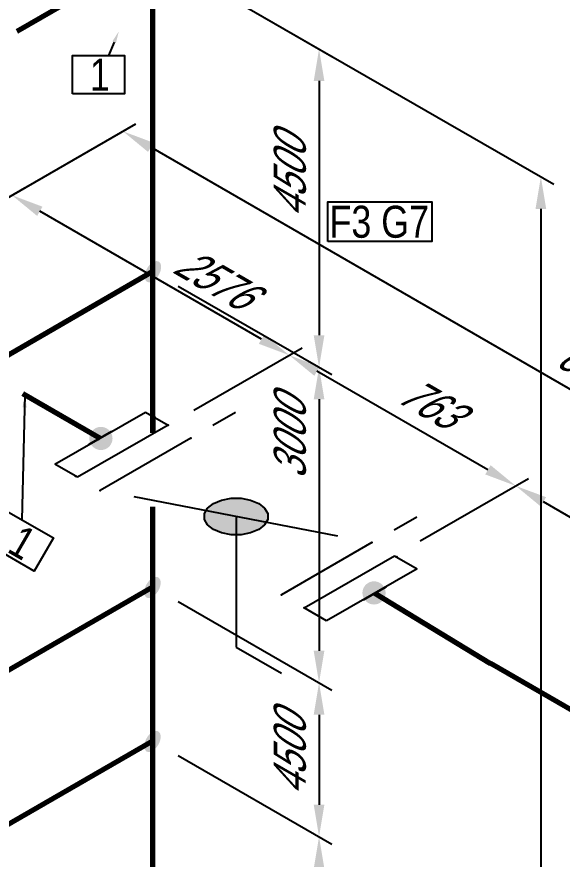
# Model space of a CAD drawing. Header units: millimetres. Extents: x 0 to 594, y 0 to 420.
# Drawn here: x 175.7 to 218.2, y 299.2 to 365 of the extents above; entities that cross this region are included whole.
import ezdxf
from ezdxf import colors
from ezdxf.entities.mleader import LeaderData, LeaderLine
from ezdxf.enums import TextEntityAlignment as Align
from ezdxf.math import Vec2, Vec3

# ---------------------------------------------------------------- set-up
doc = ezdxf.new("R2010")
doc.units = ezdxf.units.MM
doc.header["$LTSCALE"] = 0.25
for name, color, linetype in [('밸브', 4, 'Continuous'), ('용접', 1, 'Continuous'), ('주석', 7, 'Continuous'), ('치수', 1, 'Continuous')]:
    doc.layers.add(name, color=color, linetype=linetype)
doc.layers.add('파이프', color=3, linetype='Continuous', lineweight=70)
doc.styles.add('AdskIsoAnnotation', font='arial.ttf', dxfattribs={"width": 0.8, "height": 1})
doc.styles.add('AdskIsoMetric', font='arial.ttf', dxfattribs={"width": 0.8, "height": 2.5})
doc.styles.add('AdskIsoMetric30', font='arial.ttf', dxfattribs={"width": 0.8, "oblique": 30, "height": 2.5})
doc.styles.get("Standard").update_dxf_attribs({"font": 'arial.ttf'})
doc.dimstyles.new('AdskIsoMetric', dxfattribs={"dimtxt": 2.5, "dimasz": 2.5, "dimexe": 1, "dimexo": 2, "dimgap": 0.8, "dimtad": 1, "dimdec": 0, "dimrnd": 1, "dimzin": 0, "dimdsep": 46, "dimtxsty": 'AdskIsoMetric', "dimcen": 0, "dimclrt": 7, "dimadec": 0, "dimazin": 0, "dimtfac": 1, "dimtdec": 0, "dimtmove": 1, "dimatfit": 3, "dimfxl": 0, "dimfrac": 2, "dimtolj": 1, "dimtzin": 0, "dimarcsym": 0})

# ---------------------------------------------------------------- blocks, each defined once
blk = doc.blocks.new('개스킷-2-IsoLeft')
at = {"color": 0, "linetype": 'ByBlock', "lineweight": -2, "extrusion": (0, 0, -1)}
for p in [(0.1326, 0.1276), (0.221, 0.0765), (-0.2297, -0.0715), (-0.1326, -0.1276)]:
    blk.add_point(p, dxfattribs=at)
blk = doc.blocks.new('버터플라이 밸브-2-IsoLeft')
blk.add_hatch(color=256).paths.add_polyline_path([(-0.0884, 0.051), (-0.0877, 0.0513), (-0.0871, 0.0516), (-0.0865, 0.0518), (-0.0858, 0.0521), (-0.0852, 0.0524), (-0.0845, 0.0527), (-0.0839, 0.0529), (-0.0832, 0.0532), (-0.0826, 0.0535), (-0.0819, 0.0537), (-0.0813, 0.054), (-0.0806, 0.0543), (-0.08, 0.0546), (-0.0793, 0.0548), (-0.0787, 0.0551), (-0.0781, 0.0554), (-0.0774, 0.0556), (-0.0768, 0.0559), (-0.0761, 0.0562), (-0.0755, 0.0564), (-0.0748, 0.0567), (-0.0742, 0.057), (-0.0735, 0.0573), (-0.0729, 0.0575), (-0.0722, 0.0578), (-0.0716, 0.0581), (-0.071, 0.0583), (-0.0703, 0.0586), (-0.0697, 0.0589), (-0.069, 0.0592), (-0.0684, 0.0594), (-0.0677, 0.0597), (-0.0671, 0.06), (-0.0664, 0.0602), (-0.0658, 0.0605), (-0.0651, 0.0608), (-0.0645, 0.0611), (-0.0639, 0.0613), (-0.0632, 0.0616), (-0.0626, 0.0619), (-0.0619, 0.0621), (-0.0613, 0.0624), (-0.0606, 0.0627), (-0.06, 0.0629), (-0.0593, 0.0632), (-0.0587, 0.0635), (-0.058, 0.0638), (-0.0574, 0.064), (-0.0567, 0.0643), (-0.0567, 0.0643), (-0.056, 0.0644), (-0.0552, 0.0646), (-0.0545, 0.0647), (-0.0537, 0.0649), (-0.053, 0.065), (-0.0522, 0.0652), (-0.0514, 0.0653), (-0.0507, 0.0654), (-0.0499, 0.0656), (-0.0492, 0.0657), (-0.0484, 0.0659), (-0.0476, 0.066), (-0.0469, 0.0662), (-0.0461, 0.0663), (-0.0454, 0.0664), (-0.0446, 0.0666), (-0.0438, 0.0667), (-0.0431, 0.0669), (-0.0423, 0.067), (-0.0416, 0.0672), (-0.0408, 0.0673), (-0.04, 0.0674), (-0.0393, 0.0676), (-0.0385, 0.0677), (-0.0378, 0.0679), (-0.037, 0.068), (-0.0363, 0.0681), (-0.0355, 0.0683), (-0.0347, 0.0684), (-0.034, 0.0686), (-0.0332, 0.0687), (-0.0325, 0.0689), (-0.0317, 0.069), (-0.0309, 0.0691), (-0.0302, 0.0693), (-0.0294, 0.0694), (-0.0287, 0.0696), (-0.0279, 0.0697), (-0.0271, 0.0699), (-0.0264, 0.07), (-0.0256, 0.0701), (-0.0249, 0.0703), (-0.0241, 0.0704), (-0.0233, 0.0706), (-0.0226, 0.0707), (-0.0218, 0.0709), (-0.0211, 0.071), (-0.0203, 0.0711), (-0.0196, 0.0713), (-0.0196, 0.0713), (-0.0188, 0.0713), (-0.018, 0.0713), (-0.0172, 0.0713), (-0.0164, 0.0713), (-0.0156, 0.0713), (-0.0148, 0.0713), (-0.014, 0.0713), (-0.0132, 0.0713), (-0.0124, 0.0713), (-0.0116, 0.0713), (-0.0108, 0.0713), (-0.01, 0.0713), (-0.0092, 0.0713), (-0.0084, 0.0713), (-0.0076, 0.0713), (-0.0068, 0.0713), (-0.006, 0.0713), (-0.0052, 0.0713), (-0.0044, 0.0713), (-0.0036, 0.0713), (-0.0028, 0.0713), (-0.002, 0.0713), (-0.0012, 0.0713), (-0.0004, 0.0713), (0.0004, 0.0713), (0.0012, 0.0713), (0.002, 0.0713), (0.0028, 0.0713), (0.0036, 0.0713), (0.0044, 0.0713), (0.0052, 0.0713), (0.006, 0.0713), (0.0068, 0.0713), (0.0076, 0.0713), (0.0084, 0.0713), (0.0092, 0.0713), (0.01, 0.0713), (0.0108, 0.0713), (0.0116, 0.0713), (0.0124, 0.0713), (0.0132, 0.0713), (0.014, 0.0713), (0.0148, 0.0713), (0.0156, 0.0713), (0.0164, 0.0713), (0.0172, 0.0713), (0.018, 0.0713), (0.0188, 0.0713), (0.0196, 0.0713), (0.0196, 0.0713), (0.0203, 0.0711), (0.0211, 0.071), (0.0218, 0.0709), (0.0226, 0.0707), (0.0233, 0.0706), (0.0241, 0.0704), (0.0249, 0.0703), (0.0256, 0.0701), (0.0264, 0.07), (0.0271, 0.0699), (0.0279, 0.0697), (0.0287, 0.0696), (0.0294, 0.0694), (0.0302, 0.0693), (0.0309, 0.0691), (0.0317, 0.069), (0.0325, 0.0689), (0.0332, 0.0687), (0.034, 0.0686), (0.0347, 0.0684), (0.0355, 0.0683), (0.0363, 0.0681), (0.037, 0.068), (0.0378, 0.0679), (0.0385, 0.0677), (0.0393, 0.0676), (0.04, 0.0674), (0.0408, 0.0673), (0.0416, 0.0672), (0.0423, 0.067), (0.0431, 0.0669), (0.0438, 0.0667), (0.0446, 0.0666), (0.0454, 0.0664), (0.0461, 0.0663), (0.0469, 0.0662), (0.0476, 0.066), (0.0484, 0.0659), (0.0492, 0.0657), (0.0499, 0.0656), (0.0507, 0.0654), (0.0514, 0.0653), (0.0522, 0.0652), (0.053, 0.065), (0.0537, 0.0649), (0.0545, 0.0647), (0.0552, 0.0646), (0.056, 0.0644), (0.0567, 0.0643), (0.0567, 0.0643), (0.0574, 0.064), (0.058, 0.0638), (0.0587, 0.0635), (0.0593, 0.0632), (0.06, 0.0629), (0.0606, 0.0627), (0.0613, 0.0624), (0.0619, 0.0621), (0.0626, 0.0619), (0.0632, 0.0616), (0.0639, 0.0613), (0.0645, 0.0611), (0.0651, 0.0608), (0.0658, 0.0605), (0.0664, 0.0602), (0.0671, 0.06), (0.0677, 0.0597), (0.0684, 0.0594), (0.069, 0.0592), (0.0697, 0.0589), (0.0703, 0.0586), (0.071, 0.0583), (0.0716, 0.0581), (0.0722, 0.0578), (0.0729, 0.0575), (0.0735, 0.0573), (0.0742, 0.057), (0.0748, 0.0567), (0.0755, 0.0564), (0.0761, 0.0562), (0.0768, 0.0559), (0.0774, 0.0556), (0.0781, 0.0554), (0.0787, 0.0551), (0.0793, 0.0548), (0.08, 0.0546), (0.0806, 0.0543), (0.0813, 0.054), (0.0819, 0.0537), (0.0826, 0.0535), (0.0832, 0.0532), (0.0839, 0.0529), (0.0845, 0.0527), (0.0852, 0.0524), (0.0858, 0.0521), (0.0865, 0.0518), (0.0871, 0.0516), (0.0877, 0.0513), (0.0884, 0.051), (0.0884, 0.051), (0.0889, 0.0507), (0.0893, 0.0503), (0.0898, 0.0499), (0.0903, 0.0495), (0.0907, 0.0492), (0.0912, 0.0488), (0.0917, 0.0484), (0.0921, 0.048), (0.0926, 0.0477), (0.0931, 0.0473), (0.0935, 0.0469), (0.094, 0.0466), (0.0945, 0.0462), (0.095, 0.0458), (0.0954, 0.0454), (0.0959, 0.0451), (0.0964, 0.0447), (0.0968, 0.0443), (0.0973, 0.0439), (0.0978, 0.0436), (0.0982, 0.0432), (0.0987, 0.0428), (0.0992, 0.0425), (0.0996, 0.0421), (0.1001, 0.0417), (0.1006, 0.0413), (0.1011, 0.041), (0.1015, 0.0406), (0.102, 0.0402), (0.1025, 0.0398), (0.1029, 0.0395), (0.1034, 0.0391), (0.1039, 0.0387), (0.1043, 0.0384), (0.1048, 0.038), (0.1053, 0.0376), (0.1057, 0.0372), (0.1062, 0.0369), (0.1067, 0.0365), (0.1072, 0.0361), (0.1076, 0.0357), (0.1081, 0.0354), (0.1086, 0.035), (0.109, 0.0346), (0.1095, 0.0343), (0.11, 0.0339), (0.1104, 0.0335), (0.1109, 0.0331), (0.1114, 0.0328), (0.1114, 0.0328), (0.1116, 0.0323), (0.1119, 0.0319), (0.1121, 0.0314), (0.1124, 0.031), (0.1126, 0.0306), (0.1129, 0.0301), (0.1131, 0.0297), (0.1133, 0.0293), (0.1136, 0.0288), (0.1138, 0.0284), (0.1141, 0.0279), (0.1143, 0.0275), (0.1146, 0.0271), (0.1148, 0.0266), (0.1151, 0.0262), (0.1153, 0.0258), (0.1156, 0.0253), (0.1158, 0.0249), (0.1161, 0.0244), (0.1163, 0.024), (0.1166, 0.0236), (0.1168, 0.0231), (0.117, 0.0227), (0.1173, 0.0222), (0.1175, 0.0218), (0.1178, 0.0214), (0.118, 0.0209), (0.1183, 0.0205), (0.1185, 0.0201), (0.1188, 0.0196), (0.119, 0.0192), (0.1193, 0.0187), (0.1195, 0.0183), (0.1198, 0.0179), (0.12, 0.0174), (0.1203, 0.017), (0.1205, 0.0165), (0.1207, 0.0161), (0.121, 0.0157), (0.1212, 0.0152), (0.1215, 0.0148), (0.1217, 0.0144), (0.122, 0.0139), (0.1222, 0.0135), (0.1225, 0.013), (0.1227, 0.0126), (0.123, 0.0122), (0.1232, 0.0117), (0.1235, 0.0113), (0.1235, 0.0113), (0.1235, 0.0108), (0.1235, 0.0104), (0.1235, 0.0099), (0.1235, 0.0094), (0.1235, 0.009), (0.1235, 0.0085), (0.1235, 0.0081), (0.1235, 0.0076), (0.1235, 0.0071), (0.1235, 0.0067), (0.1235, 0.0062), (0.1235, 0.0058), (0.1235, 0.0053), (0.1235, 0.0048), (0.1235, 0.0044), (0.1235, 0.0039), (0.1235, 0.0035), (0.1235, 0.003), (0.1235, 0.0025), (0.1235, 0.0021), (0.1235, 0.0016), (0.1235, 0.0012), (0.1235, 0.0007), (0.1235, 0.0002), (0.1235, -0.0002), (0.1235, -0.0007), (0.1235, -0.0012), (0.1235, -0.0016), (0.1235, -0.0021), (0.1235, -0.0025), (0.1235, -0.003), (0.1235, -0.0035), (0.1235, -0.0039), (0.1235, -0.0044), (0.1235, -0.0048), (0.1235, -0.0053), (0.1235, -0.0058), (0.1235, -0.0062), (0.1235, -0.0067), (0.1235, -0.0071), (0.1235, -0.0076), (0.1235, -0.0081), (0.1235, -0.0085), (0.1235, -0.009), (0.1235, -0.0094), (0.1235, -0.0099), (0.1235, -0.0104), (0.1235, -0.0108), (0.1235, -0.0113), (0.1235, -0.0113), (0.1232, -0.0117), (0.123, -0.0122), (0.1227, -0.0126), (0.1225, -0.013), (0.1222, -0.0135), (0.122, -0.0139), (0.1217, -0.0144), (0.1215, -0.0148), (0.1212, -0.0152), (0.121, -0.0157), (0.1207, -0.0161), (0.1205, -0.0165), (0.1203, -0.017), (0.12, -0.0174), (0.1198, -0.0179), (0.1195, -0.0183), (0.1193, -0.0187), (0.119, -0.0192), (0.1188, -0.0196), (0.1185, -0.0201), (0.1183, -0.0205), (0.118, -0.0209), (0.1178, -0.0214), (0.1175, -0.0218), (0.1173, -0.0222), (0.117, -0.0227), (0.1168, -0.0231), (0.1166, -0.0236), (0.1163, -0.024), (0.1161, -0.0244), (0.1158, -0.0249), (0.1156, -0.0253), (0.1153, -0.0258), (0.1151, -0.0262), (0.1148, -0.0266), (0.1146, -0.0271), (0.1143, -0.0275), (0.1141, -0.0279), (0.1138, -0.0284), (0.1136, -0.0288), (0.1133, -0.0293), (0.1131, -0.0297), (0.1129, -0.0301), (0.1126, -0.0306), (0.1124, -0.031), (0.1121, -0.0314), (0.1119, -0.0319), (0.1116, -0.0323), (0.1114, -0.0328), (0.1114, -0.0328), (0.1109, -0.0331), (0.1104, -0.0335), (0.11, -0.0339), (0.1095, -0.0343), (0.109, -0.0346), (0.1086, -0.035), (0.1081, -0.0354), (0.1076, -0.0357), (0.1072, -0.0361), (0.1067, -0.0365), (0.1062, -0.0369), (0.1057, -0.0372), (0.1053, -0.0376), (0.1048, -0.038), (0.1043, -0.0384), (0.1039, -0.0387), (0.1034, -0.0391), (0.1029, -0.0395), (0.1025, -0.0398), (0.102, -0.0402), (0.1015, -0.0406), (0.1011, -0.041), (0.1006, -0.0413), (0.1001, -0.0417), (0.0996, -0.0421), (0.0992, -0.0425), (0.0987, -0.0428), (0.0982, -0.0432), (0.0978, -0.0436), (0.0973, -0.0439), (0.0968, -0.0443), (0.0964, -0.0447), (0.0959, -0.0451), (0.0954, -0.0454), (0.095, -0.0458), (0.0945, -0.0462), (0.094, -0.0466), (0.0935, -0.0469), (0.0931, -0.0473), (0.0926, -0.0477), (0.0921, -0.048), (0.0917, -0.0484), (0.0912, -0.0488), (0.0907, -0.0492), (0.0903, -0.0495), (0.0898, -0.0499), (0.0893, -0.0503), (0.0889, -0.0507), (0.0884, -0.051), (0.0884, -0.051), (0.0877, -0.0513), (0.0871, -0.0516), (0.0865, -0.0518), (0.0858, -0.0521), (0.0852, -0.0524), (0.0845, -0.0527), (0.0839, -0.0529), (0.0832, -0.0532), (0.0826, -0.0535), (0.0819, -0.0537), (0.0813, -0.054), (0.0806, -0.0543), (0.08, -0.0546), (0.0793, -0.0548), (0.0787, -0.0551), (0.0781, -0.0554), (0.0774, -0.0556), (0.0768, -0.0559), (0.0761, -0.0562), (0.0755, -0.0564), (0.0748, -0.0567), (0.0742, -0.057), (0.0735, -0.0573), (0.0729, -0.0575), (0.0722, -0.0578), (0.0716, -0.0581), (0.071, -0.0583), (0.0703, -0.0586), (0.0697, -0.0589), (0.069, -0.0592), (0.0684, -0.0594), (0.0677, -0.0597), (0.0671, -0.06), (0.0664, -0.0602), (0.0658, -0.0605), (0.0651, -0.0608), (0.0645, -0.0611), (0.0639, -0.0613), (0.0632, -0.0616), (0.0626, -0.0619), (0.0619, -0.0621), (0.0613, -0.0624), (0.0606, -0.0627), (0.06, -0.0629), (0.0593, -0.0632), (0.0587, -0.0635), (0.058, -0.0638), (0.0574, -0.064), (0.0567, -0.0643), (0.0567, -0.0643), (0.056, -0.0644), (0.0552, -0.0646), (0.0545, -0.0647), (0.0537, -0.0649), (0.053, -0.065), (0.0522, -0.0652), (0.0514, -0.0653), (0.0507, -0.0654), (0.0499, -0.0656), (0.0492, -0.0657), (0.0484, -0.0659), (0.0476, -0.066), (0.0469, -0.0662), (0.0461, -0.0663), (0.0454, -0.0664), (0.0446, -0.0666), (0.0438, -0.0667), (0.0431, -0.0669), (0.0423, -0.067), (0.0416, -0.0672), (0.0408, -0.0673), (0.04, -0.0674), (0.0393, -0.0676), (0.0385, -0.0677), (0.0378, -0.0679), (0.037, -0.068), (0.0363, -0.0681), (0.0355, -0.0683), (0.0347, -0.0684), (0.034, -0.0686), (0.0332, -0.0687), (0.0325, -0.0689), (0.0317, -0.069), (0.0309, -0.0691), (0.0302, -0.0693), (0.0294, -0.0694), (0.0287, -0.0696), (0.0279, -0.0697), (0.0271, -0.0699), (0.0264, -0.07), (0.0256, -0.0701), (0.0249, -0.0703), (0.0241, -0.0704), (0.0233, -0.0706), (0.0226, -0.0707), (0.0218, -0.0709), (0.0211, -0.071), (0.0203, -0.0711), (0.0196, -0.0713), (0.0196, -0.0713), (0.0188, -0.0713), (0.018, -0.0713), (0.0172, -0.0713), (0.0164, -0.0713), (0.0156, -0.0713), (0.0148, -0.0713), (0.014, -0.0713), (0.0132, -0.0713), (0.0124, -0.0713), (0.0116, -0.0713), (0.0108, -0.0713), (0.01, -0.0713), (0.0092, -0.0713), (0.0084, -0.0713), (0.0076, -0.0713), (0.0068, -0.0713), (0.006, -0.0713), (0.0052, -0.0713), (0.0044, -0.0713), (0.0036, -0.0713), (0.0028, -0.0713), (0.002, -0.0713), (0.0012, -0.0713), (0.0004, -0.0713), (-0.0004, -0.0713), (-0.0012, -0.0713), (-0.002, -0.0713), (-0.0028, -0.0713), (-0.0036, -0.0713), (-0.0044, -0.0713), (-0.0052, -0.0713), (-0.006, -0.0713), (-0.0068, -0.0713), (-0.0076, -0.0713), (-0.0084, -0.0713), (-0.0092, -0.0713), (-0.01, -0.0713), (-0.0108, -0.0713), (-0.0116, -0.0713), (-0.0124, -0.0713), (-0.0132, -0.0713), (-0.014, -0.0713), (-0.0148, -0.0713), (-0.0156, -0.0713), (-0.0164, -0.0713), (-0.0172, -0.0713), (-0.018, -0.0713), (-0.0188, -0.0713), (-0.0196, -0.0713), (-0.0196, -0.0713), (-0.0203, -0.0711), (-0.0211, -0.071), (-0.0218, -0.0709), (-0.0226, -0.0707), (-0.0233, -0.0706), (-0.0241, -0.0704), (-0.0249, -0.0703), (-0.0256, -0.0701), (-0.0264, -0.07), (-0.0271, -0.0699), (-0.0279, -0.0697), (-0.0287, -0.0696), (-0.0294, -0.0694), (-0.0302, -0.0693), (-0.0309, -0.0691), (-0.0317, -0.069), (-0.0325, -0.0689), (-0.0332, -0.0687), (-0.034, -0.0686), (-0.0347, -0.0684), (-0.0355, -0.0683), (-0.0363, -0.0681), (-0.037, -0.068), (-0.0378, -0.0679), (-0.0385, -0.0677), (-0.0393, -0.0676), (-0.04, -0.0674), (-0.0408, -0.0673), (-0.0416, -0.0672), (-0.0423, -0.067), (-0.0431, -0.0669), (-0.0438, -0.0667), (-0.0446, -0.0666), (-0.0454, -0.0664), (-0.0461, -0.0663), (-0.0469, -0.0662), (-0.0476, -0.066), (-0.0484, -0.0659), (-0.0492, -0.0657), (-0.0499, -0.0656), (-0.0507, -0.0654), (-0.0514, -0.0653), (-0.0522, -0.0652), (-0.053, -0.065), (-0.0537, -0.0649), (-0.0545, -0.0647), (-0.0552, -0.0646), (-0.056, -0.0644), (-0.0567, -0.0643), (-0.0567, -0.0643), (-0.0574, -0.064), (-0.058, -0.0638), (-0.0587, -0.0635), (-0.0593, -0.0632), (-0.06, -0.0629), (-0.0606, -0.0627), (-0.0613, -0.0624), (-0.0619, -0.0621), (-0.0626, -0.0619), (-0.0632, -0.0616), (-0.0639, -0.0613), (-0.0645, -0.0611), (-0.0651, -0.0608), (-0.0658, -0.0605), (-0.0664, -0.0602), (-0.0671, -0.06), (-0.0677, -0.0597), (-0.0684, -0.0594), (-0.069, -0.0592), (-0.0697, -0.0589), (-0.0703, -0.0586), (-0.071, -0.0583), (-0.0716, -0.0581), (-0.0722, -0.0578), (-0.0729, -0.0575), (-0.0735, -0.0573), (-0.0742, -0.057), (-0.0748, -0.0567), (-0.0755, -0.0564), (-0.0761, -0.0562), (-0.0768, -0.0559), (-0.0774, -0.0556), (-0.0781, -0.0554), (-0.0787, -0.0551), (-0.0793, -0.0548), (-0.08, -0.0546), (-0.0806, -0.0543), (-0.0813, -0.054), (-0.0819, -0.0537), (-0.0826, -0.0535), (-0.0832, -0.0532), (-0.0839, -0.0529), (-0.0845, -0.0527), (-0.0852, -0.0524), (-0.0858, -0.0521), (-0.0865, -0.0518), (-0.0871, -0.0516), (-0.0877, -0.0513), (-0.0884, -0.051), (-0.0884, -0.051), (-0.0889, -0.0507), (-0.0893, -0.0503), (-0.0898, -0.0499), (-0.0903, -0.0495), (-0.0907, -0.0492), (-0.0912, -0.0488), (-0.0917, -0.0484), (-0.0921, -0.048), (-0.0926, -0.0477), (-0.0931, -0.0473), (-0.0935, -0.0469), (-0.094, -0.0466), (-0.0945, -0.0462), (-0.095, -0.0458), (-0.0954, -0.0454), (-0.0959, -0.0451), (-0.0964, -0.0447), (-0.0968, -0.0443), (-0.0973, -0.0439), (-0.0978, -0.0436), (-0.0982, -0.0432), (-0.0987, -0.0428), (-0.0992, -0.0425), (-0.0996, -0.0421), (-0.1001, -0.0417), (-0.1006, -0.0413), (-0.1011, -0.041), (-0.1015, -0.0406), (-0.102, -0.0402), (-0.1025, -0.0398), (-0.1029, -0.0395), (-0.1034, -0.0391), (-0.1039, -0.0387), (-0.1043, -0.0384), (-0.1048, -0.038), (-0.1053, -0.0376), (-0.1057, -0.0372), (-0.1062, -0.0369), (-0.1067, -0.0365), (-0.1072, -0.0361), (-0.1076, -0.0357), (-0.1081, -0.0354), (-0.1086, -0.035), (-0.109, -0.0346), (-0.1095, -0.0343), (-0.11, -0.0339), (-0.1104, -0.0335), (-0.1109, -0.0331), (-0.1114, -0.0328), (-0.1114, -0.0328), (-0.1116, -0.0323), (-0.1119, -0.0319), (-0.1121, -0.0314), (-0.1124, -0.031), (-0.1126, -0.0306), (-0.1129, -0.0301), (-0.1131, -0.0297), (-0.1133, -0.0293), (-0.1136, -0.0288), (-0.1138, -0.0284), (-0.1141, -0.0279), (-0.1143, -0.0275), (-0.1146, -0.0271), (-0.1148, -0.0266), (-0.1151, -0.0262), (-0.1153, -0.0258), (-0.1156, -0.0253), (-0.1158, -0.0249), (-0.1161, -0.0244), (-0.1163, -0.024), (-0.1166, -0.0236), (-0.1168, -0.0231), (-0.117, -0.0227), (-0.1173, -0.0222), (-0.1175, -0.0218), (-0.1178, -0.0214), (-0.118, -0.0209), (-0.1183, -0.0205), (-0.1185, -0.0201), (-0.1188, -0.0196), (-0.119, -0.0192), (-0.1193, -0.0187), (-0.1195, -0.0183), (-0.1198, -0.0179), (-0.12, -0.0174), (-0.1203, -0.017), (-0.1205, -0.0165), (-0.1207, -0.0161), (-0.121, -0.0157), (-0.1212, -0.0152), (-0.1215, -0.0148), (-0.1217, -0.0144), (-0.122, -0.0139), (-0.1222, -0.0135), (-0.1225, -0.013), (-0.1227, -0.0126), (-0.123, -0.0122), (-0.1232, -0.0117), (-0.1235, -0.0113), (-0.1235, -0.0113), (-0.1235, -0.0108), (-0.1235, -0.0104), (-0.1235, -0.0099), (-0.1235, -0.0094), (-0.1235, -0.009), (-0.1235, -0.0085), (-0.1235, -0.0081), (-0.1235, -0.0076), (-0.1235, -0.0071), (-0.1235, -0.0067), (-0.1235, -0.0062), (-0.1235, -0.0058), (-0.1235, -0.0053), (-0.1235, -0.0048), (-0.1235, -0.0044), (-0.1235, -0.0039), (-0.1235, -0.0035), (-0.1235, -0.003), (-0.1235, -0.0025), (-0.1235, -0.0021), (-0.1235, -0.0016), (-0.1235, -0.0012), (-0.1235, -0.0007), (-0.1235, -0.0002), (-0.1235, 0.0002), (-0.1235, 0.0007), (-0.1235, 0.0012), (-0.1235, 0.0016), (-0.1235, 0.0021), (-0.1235, 0.0025), (-0.1235, 0.003), (-0.1235, 0.0035), (-0.1235, 0.0039), (-0.1235, 0.0044), (-0.1235, 0.0048), (-0.1235, 0.0053), (-0.1235, 0.0058), (-0.1235, 0.0062), (-0.1235, 0.0067), (-0.1235, 0.0071), (-0.1235, 0.0076), (-0.1235, 0.0081), (-0.1235, 0.0085), (-0.1235, 0.009), (-0.1235, 0.0094), (-0.1235, 0.0099), (-0.1235, 0.0104), (-0.1235, 0.0108), (-0.1235, 0.0113), (-0.1235, 0.0113), (-0.1232, 0.0117), (-0.123, 0.0122), (-0.1227, 0.0126), (-0.1225, 0.013), (-0.1222, 0.0135), (-0.122, 0.0139), (-0.1217, 0.0144), (-0.1215, 0.0148), (-0.1212, 0.0152), (-0.121, 0.0157), (-0.1207, 0.0161), (-0.1205, 0.0165), (-0.1203, 0.017), (-0.12, 0.0174), (-0.1198, 0.0179), (-0.1195, 0.0183), (-0.1193, 0.0187), (-0.119, 0.0192), (-0.1188, 0.0196), (-0.1185, 0.0201), (-0.1183, 0.0205), (-0.118, 0.0209), (-0.1178, 0.0214), (-0.1175, 0.0218), (-0.1173, 0.0222), (-0.117, 0.0227), (-0.1168, 0.0231), (-0.1166, 0.0236), (-0.1163, 0.024), (-0.1161, 0.0244), (-0.1158, 0.0249), (-0.1156, 0.0253), (-0.1153, 0.0258), (-0.1151, 0.0262), (-0.1148, 0.0266), (-0.1146, 0.0271), (-0.1143, 0.0275), (-0.1141, 0.0279), (-0.1138, 0.0284), (-0.1136, 0.0288), (-0.1133, 0.0293), (-0.1131, 0.0297), (-0.1129, 0.0301), (-0.1126, 0.0306), (-0.1124, 0.031), (-0.1121, 0.0314), (-0.1119, 0.0319), (-0.1116, 0.0323), (-0.1114, 0.0328), (-0.1114, 0.0328), (-0.1109, 0.0331), (-0.1104, 0.0335), (-0.11, 0.0339), (-0.1095, 0.0343), (-0.109, 0.0346), (-0.1086, 0.035), (-0.1081, 0.0354), (-0.1076, 0.0357), (-0.1072, 0.0361), (-0.1067, 0.0365), (-0.1062, 0.0369), (-0.1057, 0.0372), (-0.1053, 0.0376), (-0.1048, 0.038), (-0.1043, 0.0384), (-0.1039, 0.0387), (-0.1034, 0.0391), (-0.1029, 0.0395), (-0.1025, 0.0398), (-0.102, 0.0402), (-0.1015, 0.0406), (-0.1011, 0.041), (-0.1006, 0.0413), (-0.1001, 0.0417), (-0.0996, 0.0421), (-0.0992, 0.0425), (-0.0987, 0.0428), (-0.0982, 0.0432), (-0.0978, 0.0436), (-0.0973, 0.0439), (-0.0968, 0.0443), (-0.0964, 0.0447), (-0.0959, 0.0451), (-0.0954, 0.0454), (-0.095, 0.0458), (-0.0945, 0.0462), (-0.094, 0.0466), (-0.0935, 0.0469), (-0.0931, 0.0473), (-0.0926, 0.0477), (-0.0921, 0.048), (-0.0917, 0.0484), (-0.0912, 0.0488), (-0.0907, 0.0492), (-0.0903, 0.0495), (-0.0898, 0.0499), (-0.0893, 0.0503), (-0.0889, 0.0507)], flags=0)
at = {"color": 0, "linetype": 'ByBlock', "lineweight": -2, "extrusion": (0, -0.816497, -0.57735)}
for p, q in [((-0.1768, 0.3062), (-0.5303, 0.1021)), ((0.3977, -0.0765), (-0.3977, 0.0765)), ((-0.0567, 0.0643), (-0.0196, 0.0713)), ((-0.0196, 0.0713), (0.0196, 0.0713)), ((0.0196, 0.0713), (0.0567, 0.0643)), ((-0.1114, 0.0328), (-0.0884, 0.051)), ((-0.0884, 0.051), (-0.0567, 0.0643)), ((0.0567, 0.0643), (0.0884, 0.051)), ((0.0884, 0.051), (0.1114, 0.0328)), ((-0.1235, 0.0113), (-0.1114, 0.0328)), ((-0.1235, -0.0113), (-0.1235, 0.0113)), ((0.1114, 0.0328), (0.1235, 0.0113)), ((0.1235, 0.0113), (0.1235, -0.0113)), ((-0.1114, -0.0328), (-0.1235, -0.0113)), ((-0.0884, -0.051), (-0.1114, -0.0328)), ((0.1114, -0.0328), (0.0884, -0.051)), ((0.1235, -0.0113), (0.1114, -0.0328)), ((-0.0567, -0.0643), (-0.0884, -0.051)), ((-0.0196, -0.0713), (-0.0567, -0.0643)), ((0.0567, -0.0643), (0.0196, -0.0713)), ((0.0884, -0.051), (0.0567, -0.0643)), ((0.0196, -0.0713), (-0.0196, -0.0713)), ((0.5303, -0.1021), (0.1768, -0.3062))]:
    blk.add_line(p, q, dxfattribs=at)
blk = doc.blocks.new('Operator_Lever-2-IsoRight')
at = {"color": 0, "linetype": 'ByBlock', "lineweight": -2, "extrusion": (-0.707107, -0.408248, 0.57735)}
for p, q in [((0, 0), (0, -0.5103)), ((0, -0.5103), (0.1768, -0.6124))]:
    blk.add_line(p, q, dxfattribs=at)
blk = doc.blocks.new('*D34')
at = {"layer": 'Defpoints', "color": 0}
for p in [(214.599, 328.364), (205.144, 322.905), (223.252, 308.368)]:
    blk.add_point(p, dxfattribs=at)
at = {"layer": '치수', "color": 0, "lineweight": -2}
for p, q in [((207.144, 324.06), (215.599, 328.942)), ((234.078, 317.118), (216.764, 327.114))]:
    blk.add_line(p, q, dxfattribs=at)
at = {"layer": '치수', "color": 0}
for points in [[(216.972, 327.475), (216.555, 326.753), (214.599, 328.364)], [(234.286, 317.479), (233.869, 316.757), (236.243, 315.868)]]:
    blk.add_solid(points, dxfattribs=at)
at = {"layer": '치수', "color": 7, "insert": (227.687, 323.425), "char_height": 2.5, "attachment_point": 5, "rotation": 330, "style": 'AdskIsoMetric30'}
blk.add_mtext('\\A1;2732', dxfattribs=at)
blk = doc.blocks.new('*D35')
at = {"layer": 'Defpoints', "color": 0}
for p in [(196.921, 338.57), (187.466, 333.112), (205.144, 322.905)]:
    blk.add_point(p, dxfattribs=at)
at = {"layer": '치수', "color": 0, "lineweight": -2}
for p, q in [((189.466, 334.266), (197.921, 339.148)), ((212.434, 329.614), (199.086, 337.32)), ((207.144, 324.06), (215.599, 328.942))]:
    blk.add_line(p, q, dxfattribs=at)
at = {"layer": '치수', "color": 0}
for points in [[(199.294, 337.681), (198.878, 336.96), (196.921, 338.57)], [(212.642, 329.975), (212.225, 329.253), (214.599, 328.364)]]:
    blk.add_solid(points, dxfattribs=at)
at = {"layer": '치수', "color": 7, "insert": (207.806, 334.903), "char_height": 2.5, "attachment_point": 5, "rotation": 330, "style": 'AdskIsoMetric30'}
blk.add_mtext('\\A1;763', dxfattribs=at)
blk = doc.blocks.new('개스킷 해치 표식-2-IsoLeft')
at = {"linetype": 'ByBlock', "lineweight": -2, "extrusion": (0, -0.816497, -0.57735)}
blk.add_line((0, 0), (0.0884, 0.051), dxfattribs=at)
blk = doc.blocks.new('*D36')
at = {"layer": 'Defpoints', "color": 0}
for p in [(175.277, 351.067), (162.286, 343.567), (187.466, 333.112)]:
    blk.add_point(p, dxfattribs=at)
at = {"layer": '치수', "color": 0, "lineweight": -2}
for p, q in [((164.286, 344.721), (176.277, 351.644)), ((194.756, 339.82), (177.442, 349.817)), ((189.466, 334.266), (197.921, 339.148))]:
    blk.add_line(p, q, dxfattribs=at)
at = {"layer": '치수', "color": 0}
for points in [[(177.65, 350.178), (177.233, 349.456), (175.277, 351.067)], [(194.964, 340.181), (194.548, 339.46), (196.921, 338.57)]]:
    blk.add_solid(points, dxfattribs=at)
at = {"layer": '치수', "color": 7, "insert": (191.005, 344.603), "char_height": 2.5, "attachment_point": 5, "rotation": 330, "style": 'AdskIsoMetric30'}
blk.add_mtext('\\A1;2576', dxfattribs=at)
blk = doc.blocks.new('*D37')
at = {"layer": 'Defpoints', "color": 0}
for p in [(183.937, 356.067), (162.286, 343.567), (223.252, 308.368)]:
    blk.add_point(p, dxfattribs=at)
at = {"layer": '치수', "color": 0, "lineweight": -2}
for p, q in [((164.286, 344.721), (184.937, 356.644)), ((242.738, 322.118), (186.102, 354.817))]:
    blk.add_line(p, q, dxfattribs=at)
at = {"layer": '치수', "color": 0}
for points in [[(186.31, 355.178), (185.894, 354.456), (183.937, 356.067)], [(242.946, 322.479), (242.53, 321.757), (244.903, 320.868)]]:
    blk.add_solid(points, dxfattribs=at)
at = {"layer": '치수', "color": 7, "insert": (220.866, 337.363), "char_height": 2.5, "attachment_point": 5, "rotation": 330, "style": 'AdskIsoMetric30'}
blk.add_mtext('\\A1;6071', dxfattribs=at)
blk = doc.blocks.new('*D42')
at = {"layer": 'Defpoints', "color": 0}
for p in [(186.257, 308.44), (186.257, 283.44), (134.928, 278.805)]:
    blk.add_point(p, dxfattribs=at)
at = {"layer": '치수', "color": 0, "lineweight": -2}
for p, q in [((137.093, 255.055), (184.092, 282.19)), ((134.928, 276.496), (134.928, 252.65))]:
    blk.add_line(p, q, dxfattribs=at)
at = {"layer": '치수', "color": 0}
for points in [[(183.883, 282.551), (184.3, 281.829), (186.257, 283.44)], [(136.885, 255.416), (137.301, 254.694), (134.928, 253.805)]]:
    blk.add_solid(points, dxfattribs=at)
at = {"layer": '치수', "color": 7, "insert": (160.812, 271.366), "char_height": 2.5, "attachment_point": 5, "rotation": 30, "style": 'AdskIsoMetric30'}
blk.add_mtext('\\A1;15165', dxfattribs=at)
blk = doc.blocks.new('*D43')
at = {"layer": 'Defpoints', "color": 0}
for p in [(186.257, 320.471), (186.257, 295.471), (134.928, 290.837)]:
    blk.add_point(p, dxfattribs=at)
at = {"layer": '치수', "color": 0, "lineweight": -2}
for p, q in [((137.093, 267.087), (184.092, 294.221)), ((134.928, 288.527), (134.928, 264.682))]:
    blk.add_line(p, q, dxfattribs=at)
at = {"layer": '치수', "color": 0}
for points in [[(183.883, 294.582), (184.3, 293.861), (186.257, 295.471)], [(136.885, 267.448), (137.301, 266.726), (134.928, 265.837)]]:
    blk.add_solid(points, dxfattribs=at)
at = {"layer": '치수', "color": 7, "insert": (161.252, 283.652), "char_height": 2.5, "attachment_point": 5, "rotation": 30, "style": 'AdskIsoMetric30'}
blk.add_mtext('\\A1;15165', dxfattribs=at)
blk = doc.blocks.new('*D46')
at = {"layer": 'Defpoints', "color": 0}
for p in [(186.257, 370.002), (186.257, 345.129), (199.247, 337.629)]:
    blk.add_point(p, dxfattribs=at)
at = {"layer": '치수', "color": 0, "lineweight": -2}
for p, q in [((188.257, 368.847), (200.247, 361.925)), ((199.247, 360.002), (199.247, 340.129)), ((188.257, 343.974), (200.247, 337.051))]:
    blk.add_line(p, q, dxfattribs=at)
at = {"layer": '치수', "color": 0}
for points in [[(198.83, 360.002), (199.664, 360.002), (199.247, 362.502)], [(198.83, 340.129), (199.664, 340.129), (199.247, 337.629)]]:
    blk.add_solid(points, dxfattribs=at)
at = {"layer": '치수', "color": 7, "insert": (196.981, 352.39), "char_height": 2.5, "attachment_point": 5, "rotation": 90, "style": 'AdskIsoMetric30'}
blk.add_mtext('\\A1;4500', dxfattribs=at)
blk = doc.blocks.new('*D47')
at = {"layer": 'Defpoints', "color": 0}
for p in [(186.257, 345.129), (186.257, 320.471), (199.247, 312.971)]:
    blk.add_point(p, dxfattribs=at)
at = {"layer": '치수', "color": 0, "lineweight": -2}
for p, q in [((188.257, 343.974), (200.247, 337.051)), ((199.247, 335.129), (199.247, 315.471)), ((188.257, 319.317), (200.247, 312.394))]:
    blk.add_line(p, q, dxfattribs=at)
at = {"layer": '치수', "color": 0}
for points in [[(198.83, 335.129), (199.664, 335.129), (199.247, 337.629)], [(198.83, 315.471), (199.664, 315.471), (199.247, 312.971)]]:
    blk.add_solid(points, dxfattribs=at)
at = {"layer": '치수', "color": 7, "insert": (196.981, 331.943), "char_height": 2.5, "attachment_point": 5, "rotation": 90, "style": 'AdskIsoMetric30'}
blk.add_mtext('\\A1;3000', dxfattribs=at)
blk = doc.blocks.new('*D48')
at = {"layer": 'Defpoints', "color": 0}
for p in [(186.257, 320.471), (186.257, 308.44), (199.247, 300.94)]:
    blk.add_point(p, dxfattribs=at)
at = {"layer": '치수', "color": 0, "lineweight": -2}
for p, q in [((188.257, 319.317), (200.247, 312.394)), ((199.247, 310.471), (199.247, 303.44)), ((188.257, 307.285), (200.247, 300.362))]:
    blk.add_line(p, q, dxfattribs=at)
at = {"layer": '치수', "color": 0}
for points in [[(198.83, 310.471), (199.664, 310.471), (199.247, 312.971)], [(198.83, 303.44), (199.664, 303.44), (199.247, 300.94)]]:
    blk.add_solid(points, dxfattribs=at)
at = {"layer": '치수', "color": 7, "insert": (196.981, 307.248), "char_height": 2.5, "attachment_point": 5, "rotation": 90, "style": 'AdskIsoMetric30'}
blk.add_mtext('\\A1;4500', dxfattribs=at)
blk = doc.blocks.new('*D49')
at = {"layer": 'Defpoints', "color": 0}
for p in [(186.257, 308.44), (186.257, 231.187), (199.247, 223.687)]:
    blk.add_point(p, dxfattribs=at)
at = {"layer": '치수', "color": 0, "lineweight": -2}
for p, q in [((188.257, 307.285), (200.247, 300.362)), ((199.247, 298.44), (199.247, 226.187)), ((188.257, 230.033), (200.247, 223.11))]:
    blk.add_line(p, q, dxfattribs=at)
at = {"layer": '치수', "color": 0}
for points in [[(198.83, 298.44), (199.664, 298.44), (199.247, 300.94)], [(198.83, 226.187), (199.664, 226.187), (199.247, 223.687)]]:
    blk.add_solid(points, dxfattribs=at)
at = {"layer": '치수', "color": 7, "insert": (196.981, 263.622), "char_height": 2.5, "attachment_point": 5, "rotation": 90, "style": 'AdskIsoMetric30'}
blk.add_mtext('\\A1;6400', dxfattribs=at)
blk = doc.blocks.new('*D53')
at = {"layer": 'Defpoints', "color": 0}
for p in [(186.257, 370.002), (186.257, 188.214), (216.568, 170.714)]:
    blk.add_point(p, dxfattribs=at)
at = {"layer": '치수', "color": 0, "lineweight": -2}
for p, q in [((188.257, 368.847), (217.568, 351.925)), ((216.568, 350.002), (216.568, 173.214)), ((188.257, 187.059), (217.568, 170.136))]:
    blk.add_line(p, q, dxfattribs=at)
at = {"layer": '치수', "color": 0}
for points in [[(216.151, 350.002), (216.984, 350.002), (216.568, 352.502)], [(216.151, 173.214), (216.984, 173.214), (216.568, 170.714)]]:
    blk.add_solid(points, dxfattribs=at)
at = {"layer": '치수', "color": 7, "insert": (214.301, 262.916), "char_height": 2.5, "attachment_point": 5, "rotation": 90, "style": 'AdskIsoMetric30'}
blk.add_mtext('\\A1;26312', dxfattribs=at)
blk = doc.blocks.new('*D54')
at = {"layer": 'Defpoints', "color": 0}
for p in [(186.257, 395.002), (186.257, 370.002), (132.246, 338.819)]:
    blk.add_point(p, dxfattribs=at)
at = {"layer": '치수', "color": 0, "lineweight": -2}
for p, q in [((186.257, 372.311), (186.257, 396.157)), ((134.411, 365.069), (184.092, 393.752)), ((132.246, 341.128), (132.246, 364.974))]:
    blk.add_line(p, q, dxfattribs=at)
at = {"layer": '치수', "color": 0}
for points in [[(183.883, 394.113), (184.3, 393.391), (186.257, 395.002)], [(134.203, 365.43), (134.62, 364.708), (132.246, 363.819)]]:
    blk.add_solid(points, dxfattribs=at)
at = {"layer": '치수', "color": 7, "insert": (159.251, 382.027), "char_height": 2.5, "attachment_point": 5, "rotation": 30, "style": 'AdskIsoMetric30'}
blk.add_mtext('\\A1;15141', dxfattribs=at)
blk = doc.blocks.new('절곡부-1-Iso2DSkew0')
at = {"color": 0, "linetype": 'ByBlock', "lineweight": -2, "extrusion": (0.707107, -0.408248, 0.57735)}
for p, q in [((0, 0), (-10.607, -6.124)), ((0, 0), (0, 0)), ((0, -12.247), (0, 0))]:
    blk.add_line(p, q, dxfattribs=at)
blk = doc.blocks.new('절곡부-4-Iso2DSkew90')
at = {"color": 0, "linetype": 'ByBlock', "lineweight": -2, "extrusion": (0, 0.816497, 0.57735)}
for p, q in [((-10.607, 6.124), (0, 0)), ((0, 0), (10.607, 6.124)), ((0, 0), (0, 0))]:
    blk.add_line(p, q, dxfattribs=at)
blk = doc.blocks.new('Weld-1-IsoLeft')
blk.add_hatch(color=256).paths.add_polyline_path([(-0.0293, 0.019), (-0.0343, 0.0155), (-0.0383, 0.0116), (-0.041, 0.0073), (-0.0424, 0.0028), (-0.0424, -0.0017), (-0.041, -0.0062), (-0.0383, -0.0105), (-0.0343, -0.0145), (-0.0293, -0.0179), (-0.0232, -0.0209), (-0.0164, -0.0231), (-0.009, -0.0247), (-0.0012, -0.0255), (0.0067, -0.0255), (0.0145, -0.0247), (0.0219, -0.0231), (0.0287, -0.0209), (0.0348, -0.0179), (0.0398, -0.0145), (0.0438, -0.0105), (0.0465, -0.0062), (0.0479, -0.0017), (0.0479, 0.0028), (0.0465, 0.0073), (0.0438, 0.0116), (0.0398, 0.0155), (0.0348, 0.019), (0.0287, 0.022), (0.0219, 0.0242), (0.0145, 0.0258), (0.0067, 0.0266), (-0.0012, 0.0266), (-0.009, 0.0258), (-0.0164, 0.0242), (-0.0232, 0.022)], is_closed=False, flags=0)
blk = doc.blocks.new('Weld-2-IsoLeft')
blk.add_hatch(color=256).paths.add_polyline_path([(-0.033, 0.0169), (-0.0269, 0.0198), (-0.0201, 0.0221), (-0.0127, 0.0237), (-0.0049, 0.0245), (0.003, 0.0245), (0.0108, 0.0237), (0.0182, 0.0221), (0.025, 0.0198), (0.0311, 0.0169), (0.0362, 0.0134), (0.0401, 0.0095), (0.0428, 0.0052), (0.0442, 0.0007), (0.0442, -0.0039), (0.0428, -0.0084), (0.0401, -0.0126), (0.0362, -0.0166), (0.0311, -0.0201), (0.025, -0.023), (0.0182, -0.0253), (0.0108, -0.0268), (0.003, -0.0276), (-0.0049, -0.0276), (-0.0127, -0.0268), (-0.0201, -0.0253), (-0.0269, -0.023), (-0.033, -0.0201), (-0.038, -0.0166), (-0.042, -0.0126), (-0.0447, -0.0084), (-0.046, -0.0039), (-0.046, 0.0007), (-0.0447, 0.0052), (-0.042, 0.0095), (-0.038, 0.0134)], is_closed=False, flags=0)
blk = doc.blocks.new('Buttweld')
at = {"lineweight": -2}
blk.add_hatch(color=0, dxfattribs=at).paths.add_polyline_path([(0.044, -0.0026), (0.0433, 0.0053), (0.0413, 0.0129), (0.0379, 0.02), (0.0334, 0.0265), (0.0278, 0.0321), (0.0214, 0.0366), (0.0142, 0.0399), (0.0066, 0.042), (-0.0013, 0.0427), (-0.0091, 0.042), (-0.0168, 0.0399), (-0.0239, 0.0366), (-0.0304, 0.0321), (-0.036, 0.0265), (-0.0405, 0.02), (-0.0438, 0.0129), (-0.0459, 0.0053), (-0.0466, -0.0026), (-0.0459, -0.0105), (-0.0438, -0.0181), (-0.0405, -0.0252), (-0.036, -0.0317), (-0.0304, -0.0373), (-0.0239, -0.0418), (-0.0168, -0.0452), (-0.0091, -0.0472), (-0.0013, -0.0479), (0.0066, -0.0472), (0.0142, -0.0452), (0.0214, -0.0418), (0.0278, -0.0373), (0.0334, -0.0317), (0.0379, -0.0252), (0.0413, -0.0181), (0.0433, -0.0105)], is_closed=False, flags=0)
blk = doc.blocks.new('AnnoRect')
at = {"color": 0, "linetype": 'ByBlock', "lineweight": -2}
blk.add_wipeout([(-0.81, -0.6), (-0.81, 0.6), (0.81, 0.6), (0.81, -0.6)], dxfattribs=at)
blk.add_lwpolyline([(-0.81, -0.6), (-0.81, 0.6), (0.81, 0.6), (0.81, -0.6)], close=True, dxfattribs=at)
at = {"color": 0, "linetype": 'ByBlock', "lineweight": -2, "style": 'AdskIsoAnnotation', "width": 0.8}
blk.add_attdef('XX', text='', height=1, dxfattribs=at).set_placement((0, 0), align=Align.MIDDLE_CENTER)

msp = doc.modelspace()

# ---------------------------------------------------------------- linework, layer by layer
at = {"color": 0, "linetype": 'ByBlock', "lineweight": -2, "extrusion": (-5.54069e-12, -0.816497, -0.57735)}
for p, q in [((178.6272, 330.0498), (185.6983, 334.1323)), ((185.6983, 334.1323), (187.4661, 333.1117)), ((187.4661, 333.1117), (180.395, 329.0292)), ((183.0466, 332.6014), (181.2789, 331.5807)), ((180.395, 329.0292), (178.6272, 330.0498))]:
    msp.add_line(p, q, dxfattribs=at)
at = {"color": 0, "linetype": 'ByBlock', "lineweight": -2, "extrusion": (-2.98214e-11, 0.816497, -0.57735)}
for p, q in [((198.0727, 318.823), (205.1437, 322.9055)), ((205.1437, 322.9055), (206.9115, 321.8848)), ((206.9115, 321.8848), (199.8404, 317.8024)), ((202.7077, 319.4578), (204.4755, 320.4784)), ((199.8404, 317.8024), (198.0727, 318.823))]:
    msp.add_line(p, q, dxfattribs=at)
at = {"layer": '파이프'}
for points in [[(186.2567, 332.5031), (186.2567, 357.7546)], [(172.0807, 336.9443), (186.2567, 345.1288)], [(176.1065, 335.5877), (182.1628, 332.091)], [(186.2567, 333.8012), (186.2567, 332.5031)], [(186.2567, 296.4081), (186.2567, 326.7274)], [(172.0807, 312.2869), (186.2567, 320.4714)], [(203.5916, 319.9681), (212.6458, 314.4917)], [(172.0807, 300.2552), (186.2567, 308.4397)]]:
    msp.add_lwpolyline(points, dxfattribs=at)

# ---------------------------------------------------------------- block references
at = {"layer": '밸브', "xscale": 20, "yscale": 20, "zscale": 20}
for name, p, rotation in [('개스킷-2-IsoLeft', (184.8144, 330.5601), 2.094555557711543e-09), ('버터플라이 밸브-2-IsoLeft', (192.7694, 325.9673), 2.881616891439432e-09), ('Operator_Lever-2-IsoRight', (192.7694, 325.9673), 7.034381900106919e-10), ('개스킷-2-IsoLeft', (200.7243, 321.3745), 180.0000000020934)]:
    msp.add_blockref(name, p, dxfattribs=dict(at, rotation=rotation))
at = {"layer": '용접', "xscale": 20, "yscale": 20, "zscale": 20}
for name, p, rotation in [('Weld-2-IsoLeft', (186.2567, 345.1288), 60.0000000002801), ('Buttweld', (182.1628, 332.091), 89.99999999893471), ('Weld-1-IsoLeft', (186.2567, 320.4714), 239.9999999998388), ('Buttweld', (203.5916, 319.9681), 270.0000000021329), ('Weld-1-IsoLeft', (186.2567, 308.4397), 239.9999999992507)]:
    msp.add_blockref(name, p, dxfattribs=dict(at, rotation=rotation))
at = {"layer": '치수', "xscale": 20, "yscale": 20, "zscale": 20, "rotation": 2.641686024024317e-09}
for p in [(190.9659, 333.091), (205.108, 324.9261)]:
    msp.add_blockref('개스킷 해치 표식-2-IsoLeft', p, dxfattribs=at)
at = {"layer": '파이프'}
for name, p in [('절곡부-1-Iso2DSkew0', (186.2567, 370.002)), ('절곡부-4-Iso2DSkew90', (223.2524, 308.368))]:
    msp.add_blockref(name, p, dxfattribs=at)

# ---------------------------------------------------------------- dimensions: what is measured, and where the dimension line sits
at = {"layer": '치수'}
for base, p1, p2, angle, text, override, picture, middle in [((186.2567, 395.002), (132.2462, 338.819), (186.2567, 370.002), 30, '15141', {"dimtad": 0, "dimlfac": 242.770374, "dimtxsty": 'AdskIsoMetric30', "dimse1": 0, "dimse2": 0, "dimsd1": 0, "dimsd2": 0, "dimtmove": 1}, '*D54', (159.2514, 382.0274)), ((199.2471, 337.6288), (186.2567, 370.002), (186.2567, 345.1288), 270, '4500', {"dimtad": 0, "dimlfac": 180.917741, "dimtxsty": 'AdskIsoMetric30', "dimse1": 0, "dimse2": 0, "dimsd1": 0, "dimsd2": 0, "dimtmove": 1}, '*D46', (196.9808, 352.3899)), ((216.5676, 170.7136), (186.2567, 370.002), (186.2567, 188.2136), 270, '26312', {"dimtad": 0, "dimlfac": 144.740385, "dimtxsty": 'AdskIsoMetric30', "dimse1": 0, "dimse2": 0, "dimsd1": 0, "dimsd2": 0, "dimtmove": 1}, '*D53', (214.3013, 262.9162)), ((183.937, 356.0667), (223.2524, 308.368), (162.2864, 343.5667), 150, '6071', {"dimtad": 0, "dimlfac": 86.231952, "dimtxsty": 'AdskIsoMetric30', "dimse1": 1, "dimse2": 0, "dimsd1": 0, "dimsd2": 0, "dimtmove": 1}, '*D37', (220.8657, 337.3628)), ((175.2768, 351.0667), (187.4661, 333.1117), (162.2864, 343.5667), 150, '2576', {"dimtad": 0, "dimlfac": 95.298022, "dimtxsty": 'AdskIsoMetric30', "dimse1": 0, "dimse2": 0, "dimsd1": 0, "dimsd2": 0, "dimtmove": 1}, '*D36', (191.0048, 344.603)), ((199.2471, 312.9714), (186.2567, 345.1288), (186.2567, 320.4714), 270, '3000', {"dimtad": 0, "dimlfac": 121.664869, "dimtxsty": 'AdskIsoMetric30', "dimse1": 0, "dimse2": 0, "dimsd1": 0, "dimsd2": 0, "dimtmove": 1}, '*D47', (196.9808, 331.9426)), ((196.9209, 338.5704), (205.1437, 322.9055), (187.4661, 333.1117), 150, '763', {"dimtad": 0, "dimlfac": 37.36457, "dimtxsty": 'AdskIsoMetric30', "dimse1": 0, "dimse2": 0, "dimsd1": 0, "dimsd2": 0, "dimtmove": 1}, '*D35', (207.8061, 334.9028)), ((214.5986, 328.3642), (223.2524, 308.368), (205.1437, 322.9055), 150, '2732', {"dimtad": 0, "dimlfac": 119.014937, "dimtxsty": 'AdskIsoMetric30', "dimse1": 1, "dimse2": 0, "dimsd1": 0, "dimsd2": 0, "dimtmove": 1}, '*D34', (227.687, 323.4245)), ((186.2567, 295.4714), (134.9279, 290.8367), (186.2567, 320.4714), 30, '15165', {"dimtad": 0, "dimlfac": 255.866175, "dimtxsty": 'AdskIsoMetric30', "dimse1": 0, "dimse2": 1, "dimsd1": 0, "dimsd2": 0, "dimtmove": 1}, '*D43', (161.2522, 283.652)), ((199.2471, 300.9397), (186.2567, 320.4714), (186.2567, 308.4397), 270, '4500', {"dimtad": 0, "dimlfac": 374.012711, "dimtxsty": 'AdskIsoMetric30', "dimse1": 0, "dimse2": 0, "dimsd1": 0, "dimsd2": 0, "dimtmove": 1}, '*D48', (196.9808, 307.248)), ((186.2567, 283.4397), (134.9279, 278.805), (186.2567, 308.4397), 30, '15165', {"dimtad": 0, "dimlfac": 255.866175, "dimtxsty": 'AdskIsoMetric30', "dimse1": 0, "dimse2": 1, "dimsd1": 0, "dimsd2": 0, "dimtmove": 1}, '*D42', (160.8123, 271.3663)), ((199.2471, 223.6872), (186.2567, 308.4397), (186.2567, 231.1872), 270, '6400', {"dimtad": 0, "dimlfac": 82.845187, "dimtxsty": 'AdskIsoMetric30', "dimse1": 0, "dimse2": 0, "dimsd1": 0, "dimsd2": 0, "dimtmove": 1}, '*D49', (196.9808, 263.6219))]:
    dim = msp.add_linear_dim(base=base, p1=p1, p2=p2, angle=angle, text=text, dimstyle='AdskIsoMetric', override=override, dxfattribs=at)
    dim.commit()
    dim.dimension.update_dxf_attribs({"geometry": picture, "text_midpoint": middle, "dimtype": 160})

# ---------------------------------------------------------------- leaders
at = {"layer": '주석'}
ml = msp.add_multileader_mtext('Standard', dxfattribs=at)
ml.set_content('')
ml.set_leader_properties()
ml.build(insert=Vec2(0, 0))
ml.multileader.update_dxf_attribs({"dogleg_length": 0, "arrow_head_size": 0.9193})
ctx = ml.context
ctx.base_point, ctx.arrow_head_size = Vec3(182.8, 362), 0.9193
notes = []
notes.append((ctx, [(0, (1, 1, 0), (182.8, 362), (-1, 0), 0, [(0, [(183.6101, 363.8754)], 0, [])])]))
ctx.mtext, ml.multileader.dxf.content_type = None, 0
ml = msp.add_multileader_mtext('Standard', dxfattribs=at)
ml.set_content('')
ml.set_leader_properties()
ml.build(insert=Vec2(0, 0))
ml.multileader.update_dxf_attribs({"dogleg_length": 0, "arrow_head_size": 0})
ctx = ml.context
ctx.base_point, ctx.arrow_head_size = Vec3(176.0418, 325.7079), 0
notes.append((ctx, [(0, (1, 1, 0), (176.0418, 325.7079), (-1, 0), 0, [(0, [(176.2811, 335.4868)], 0, [])])]))
ctx.mtext, ml.multileader.dxf.content_type = None, 0
for ctx, leaders in notes:
    for number, flags, end, landing, length, lines in leaders:
        leader = LeaderData()
        leader.index, (leader.has_last_leader_line, leader.has_dogleg_vector, leader.attachment_direction) = number, flags
        leader.last_leader_point, leader.dogleg_vector, leader.dogleg_length = Vec3(end), Vec3(landing), length
        for number, points, colour, breaks in lines:
            line = LeaderLine()
            line.index, line.vertices, line.color, line.breaks = number, Vec3.list(points), colors.encode_raw_color(colour), breaks
            leader.lines.append(line)
        ctx.leaders.append(leader)

# ---------------------------------------------------------------- next in the draw order: block references
ref = msp.add_blockref('AnnoRect', (182.0238, 360.5), dxfattribs=dict(at, xscale=2.5, yscale=2.5, zscale=2.5))
ref.add_attrib('XX_001', '1', (181.3512, 359.2449), dxfattribs={"layer": '0', "color": 0, "linetype": 'ByBlock', "lineweight": -2, "height": 2.5, "style": 'AdskIsoAnnotation', "width": 0.8})
ref = msp.add_blockref('AnnoRect', (204, 349), dxfattribs=dict(at, xscale=5.009225092250923, yscale=2.586971350613916, zscale=2.5))
ref.add_attrib('XX_001', 'F3 G7', (200.0668, 347.7509), dxfattribs={"layer": '0', "color": 0, "linetype": 'ByBlock', "lineweight": -2, "height": 2.5, "style": 'AdskIsoAnnotation', "width": 0.8})
ref = msp.add_blockref('AnnoRect', (176, 324), dxfattribs=dict(at, xscale=2.5, yscale=2.5, zscale=2.5, rotation=330.0000000026417))
ref.add_attrib('XX_001', '1', (174.79, 323.2493), dxfattribs={"layer": '0', "color": 0, "linetype": 'ByBlock', "lineweight": -2, "height": 2.5, "rotation": 330, "style": 'AdskIsoAnnotation', "width": 0.8})

doc.saveas('drawing.dxf')
